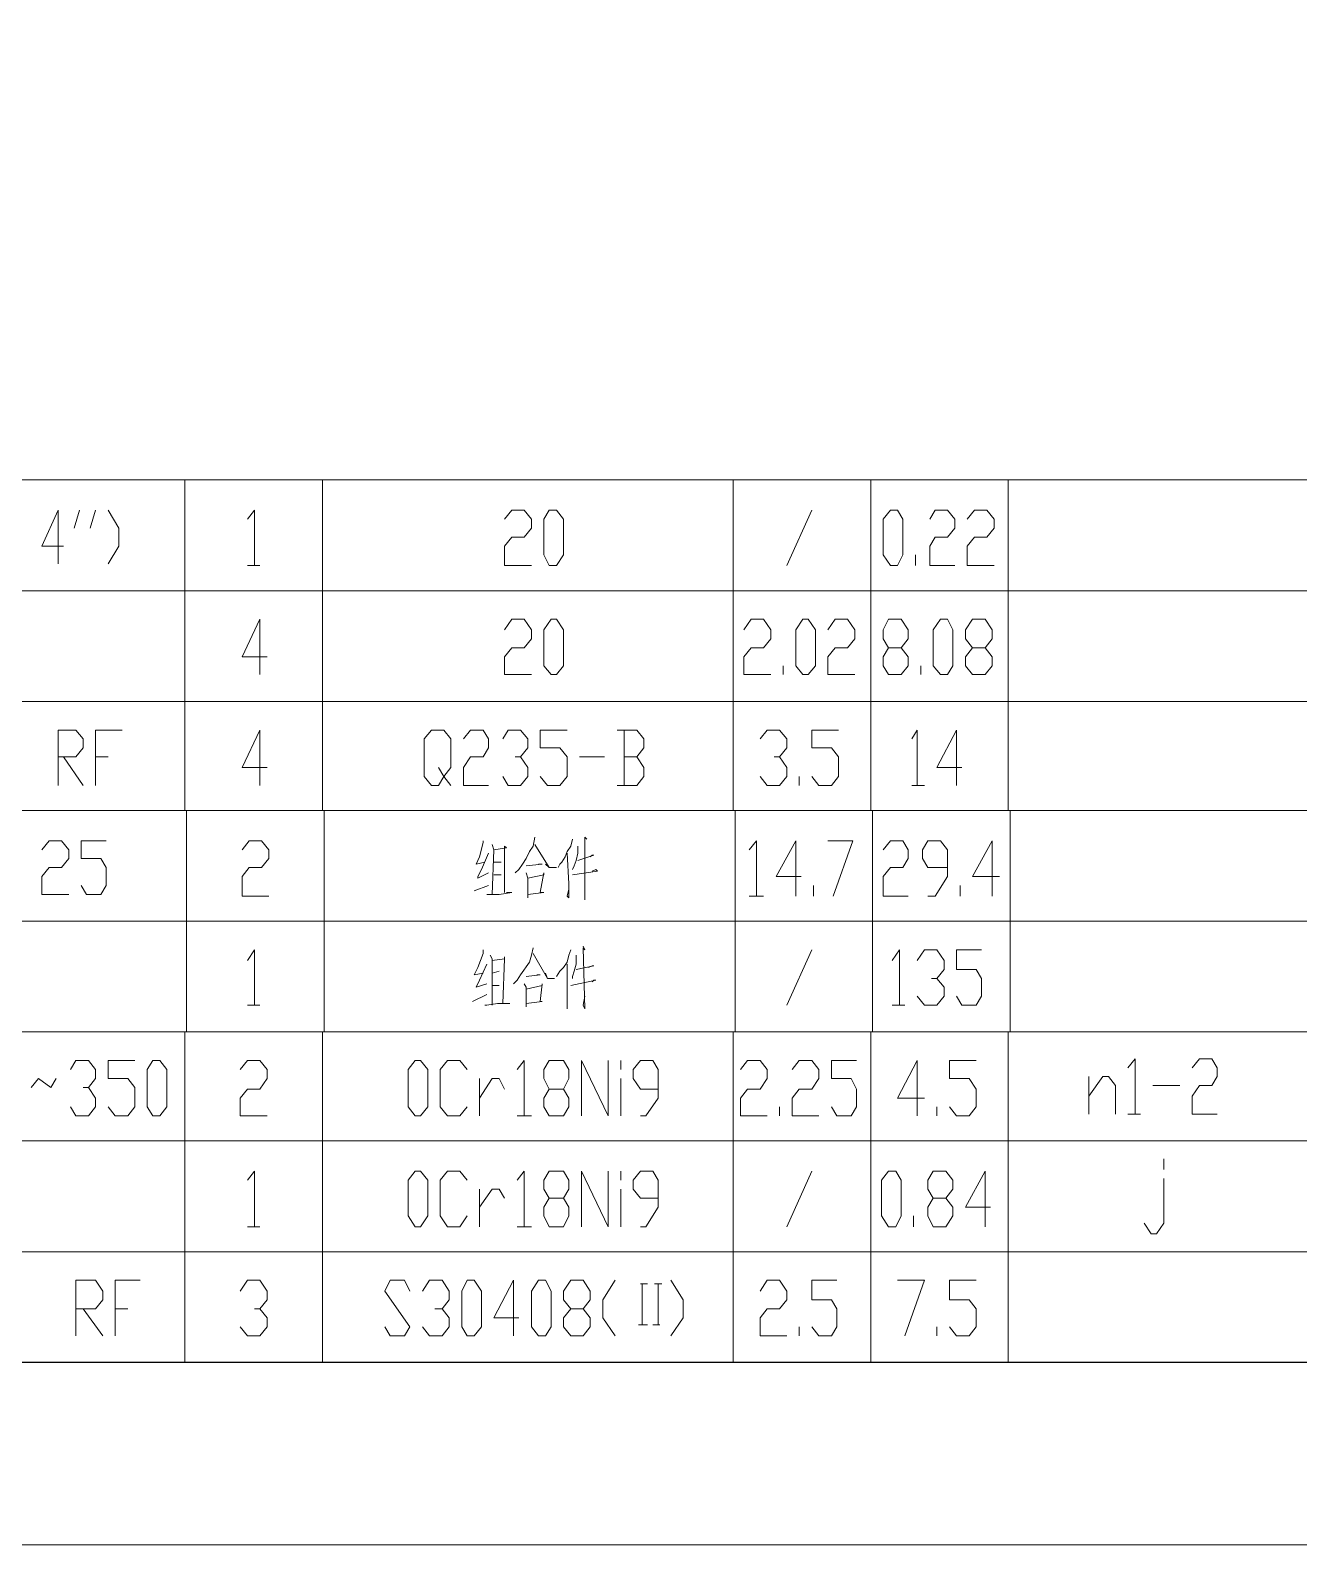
# Model space of a CAD drawing. Header units: millimetres. Extents: x 1435 to 2259, y 1083 to 2249.
# Drawn here: x 1857.5 to 1985.4, y 1082.8 to 1235.4 of the extents above; entities that cross this region are included whole.
import ezdxf

# ---------------------------------------------------------------- set-up
doc = ezdxf.new("R2010")
doc.units = ezdxf.units.MM
doc.layers.add('1', color=7, linetype='Continuous')

msp = doc.modelspace()

# ---------------------------------------------------------------- linework, layer by layer
at = {"layer": '1', "color": 0, "lineweight": 9}
for points in [[(2259.21, 1082.84), (1435.35, 1082.84), (1435.35, 2249.06), (2259.21, 2249.06), (2259.21, 1082.84)], [(1991.01, 1190.12), (1740.99, 1190.12)], [(1873.11, 1178.96), (1873.11, 1190.12)], [(1886.97, 1178.96), (1886.97, 1190.12)], [(1928.37, 1178.96), (1928.37, 1190.12)], [(1942.23, 1178.96), (1942.23, 1190.12)], [(1956.09, 1178.96), (1956.09, 1190.12)], [(1860.87, 1183.46), (1858.71, 1183.46), (1860.33, 1187.06), (1860.33, 1181.66)], [(1861.95, 1185.26), (1862.49, 1187.06)], [(1863.57, 1185.26), (1864.11, 1187.06)], [(1865.37, 1187.06), (1866.45, 1185.26), (1866.45, 1183.46), (1865.37, 1181.66)], [(1879.41, 1186.16), (1880.13, 1187.06), (1880.13, 1181.48)], [(1905.33, 1186.16), (1906.05, 1187.06), (1907.31, 1187.06), (1908.03, 1186.16), (1908.03, 1185.26), (1907.31, 1184.36), (1906.05, 1184.36), (1905.33, 1183.46), (1905.33, 1181.48), (1908.03, 1181.48)], [(1909.83, 1181.48), (1909.29, 1182.56), (1909.29, 1186.16), (1909.83, 1187.06), (1910.55, 1187.06), (1911.27, 1186.16), (1911.27, 1182.56), (1910.55, 1181.48), (1909.83, 1181.48)], [(1933.77, 1181.48), (1936.29, 1187.06)], [(1944.21, 1181.48), (1943.49, 1182.56), (1943.49, 1186.16), (1944.21, 1187.06), (1944.93, 1187.06), (1945.47, 1186.16), (1945.47, 1182.56), (1944.93, 1181.48), (1944.21, 1181.48)], [(1948.17, 1186.16), (1948.71, 1187.06), (1949.97, 1187.06), (1950.69, 1186.16), (1950.69, 1185.26), (1949.97, 1184.36), (1948.71, 1184.36), (1948.17, 1183.46), (1948.17, 1181.48), (1950.69, 1181.48)], [(1951.95, 1186.16), (1952.67, 1187.06), (1953.93, 1187.06), (1954.65, 1186.16), (1954.65, 1185.26), (1953.93, 1184.36), (1952.67, 1184.36), (1951.95, 1183.46), (1951.95, 1181.48), (1954.65, 1181.48)], [(1946.73, 1181.48), (1946.73, 1182.56)], [(1879.41, 1181.48), (1880.67, 1181.48)], [(1990.83, 1178.96), (1740.99, 1178.96)], [(1991.01, 1178.96), (1740.99, 1178.96)], [(1873.11, 1156.82), (1873.11, 1178.96)], [(1886.97, 1156.82), (1886.97, 1178.96)], [(1928.37, 1156.82), (1928.37, 1178.96)], [(1942.23, 1156.82), (1942.23, 1178.96)], [(1956.09, 1156.82), (1956.09, 1178.96)], [(1881.39, 1172.3), (1878.87, 1172.3), (1880.67, 1176.08), (1880.67, 1170.5)], [(1905.33, 1175), (1906.05, 1176.08), (1907.31, 1176.08), (1908.03, 1175), (1908.03, 1174.1), (1907.31, 1173.2), (1906.05, 1173.2), (1905.33, 1172.3), (1905.33, 1170.5), (1908.03, 1170.5)], [(1910.01, 1170.5), (1909.29, 1171.4), (1909.29, 1175), (1910.01, 1176.08), (1910.55, 1176.08), (1911.27, 1175), (1911.27, 1171.4), (1910.55, 1170.5), (1910.01, 1170.5)], [(1929.45, 1175), (1930.17, 1176.08), (1931.43, 1176.08), (1932.15, 1175), (1932.15, 1174.1), (1931.43, 1173.2), (1930.17, 1173.2), (1929.45, 1172.3), (1929.45, 1170.5), (1932.15, 1170.5)], [(1935.39, 1170.5), (1934.67, 1171.4), (1934.67, 1175), (1935.39, 1176.08), (1935.93, 1176.08), (1936.65, 1175), (1936.65, 1171.4), (1935.93, 1170.5), (1935.39, 1170.5)], [(1937.91, 1175), (1938.63, 1176.08), (1939.89, 1176.08), (1940.61, 1175), (1940.61, 1174.1), (1939.89, 1173.2), (1938.63, 1173.2), (1937.91, 1172.3), (1937.91, 1170.5), (1940.61, 1170.5)], [(1944.03, 1170.5), (1943.49, 1171.4), (1943.49, 1172.3), (1944.03, 1173.2), (1945.29, 1173.2), (1946.01, 1174.1), (1946.01, 1175), (1945.29, 1176.08), (1944.03, 1176.08), (1943.49, 1175), (1943.49, 1174.1), (1944.03, 1173.2)], [(1949.25, 1170.5), (1948.53, 1171.4), (1948.53, 1175), (1949.25, 1176.08), (1949.97, 1176.08), (1950.51, 1175), (1950.51, 1171.4), (1949.97, 1170.5), (1949.25, 1170.5)], [(1952.49, 1170.5), (1951.77, 1171.4), (1951.77, 1172.3), (1952.49, 1173.2), (1953.75, 1173.2), (1954.47, 1174.1), (1954.47, 1175), (1953.75, 1176.08), (1952.49, 1176.08), (1951.77, 1175), (1951.77, 1174.1), (1952.49, 1173.2)], [(1945.29, 1173.2), (1946.01, 1172.3), (1946.01, 1171.4), (1945.29, 1170.5), (1944.03, 1170.5)], [(1953.75, 1173.2), (1954.47, 1172.3), (1954.47, 1171.4), (1953.75, 1170.5), (1952.49, 1170.5)], [(1933.41, 1170.5), (1933.41, 1171.4)], [(1947.27, 1170.5), (1947.27, 1171.4)], [(1990.83, 1167.8), (1768.89, 1167.8)], [(1860.33, 1159.34), (1860.33, 1164.92), (1862.13, 1164.92), (1862.85, 1164.02), (1862.85, 1163.12), (1862.13, 1162.22), (1860.33, 1162.22)], [(1864.11, 1159.34), (1864.11, 1164.92), (1866.81, 1164.92)], [(1881.39, 1161.14), (1878.87, 1161.14), (1880.67, 1164.92), (1880.67, 1159.34)], [(1898.67, 1161.14), (1899.21, 1160.24), (1898.67, 1159.34), (1897.95, 1159.34), (1897.23, 1160.24), (1897.23, 1164.02), (1897.95, 1164.92), (1899.21, 1164.92), (1899.93, 1164.02), (1899.93, 1161.14), (1899.21, 1160.24), (1899.93, 1159.34)], [(1901.19, 1164.02), (1901.91, 1164.92), (1903.17, 1164.92), (1903.71, 1164.02), (1903.71, 1163.12), (1903.17, 1162.22), (1901.91, 1162.22), (1901.19, 1161.14), (1901.19, 1159.34), (1903.71, 1159.34)], [(1905.15, 1164.02), (1905.69, 1164.92), (1906.95, 1164.92), (1907.67, 1164.02), (1907.67, 1163.12), (1906.95, 1162.22), (1906.41, 1162.22)], [(1908.93, 1160.24), (1909.65, 1159.34), (1910.91, 1159.34), (1911.63, 1160.24), (1911.63, 1162.22), (1910.91, 1163.12), (1908.93, 1163.12), (1908.93, 1164.92), (1911.63, 1164.92)], [(1918.65, 1162.22), (1919.37, 1163.12), (1919.37, 1164.02), (1918.65, 1164.92), (1916.67, 1164.92)], [(1917.39, 1164.92), (1917.39, 1159.34)], [(1931.07, 1164.02), (1931.79, 1164.92), (1933.05, 1164.92), (1933.77, 1164.02), (1933.77, 1163.12), (1933.05, 1162.22), (1932.51, 1162.22)], [(1936.29, 1160.24), (1937.01, 1159.34), (1938.27, 1159.34), (1938.99, 1160.24), (1938.99, 1162.22), (1938.27, 1163.12), (1936.29, 1163.12), (1936.29, 1164.92), (1938.99, 1164.92)], [(1946.37, 1164.02), (1946.91, 1164.92), (1946.91, 1159.34)], [(1951.41, 1161.14), (1948.89, 1161.14), (1950.87, 1164.92), (1950.87, 1159.34)], [(1860.87, 1162.22), (1862.85, 1159.34)], [(1864.11, 1162.22), (1865.37, 1162.22)], [(1906.95, 1162.22), (1907.67, 1161.14), (1907.67, 1160.24), (1906.95, 1159.34), (1905.69, 1159.34), (1905.15, 1160.24)], [(1912.89, 1162.22), (1915.41, 1162.22)], [(1916.67, 1159.34), (1918.65, 1159.34), (1919.37, 1160.24), (1919.37, 1161.14), (1918.65, 1162.22), (1917.39, 1162.22)], [(1933.05, 1162.22), (1933.77, 1161.14), (1933.77, 1160.24), (1933.05, 1159.34), (1931.79, 1159.34), (1931.07, 1160.24)], [(1935.03, 1159.34), (1935.03, 1160.24)], [(1946.37, 1159.34), (1947.63, 1159.34)], [(1991.37, 1156.82), (1740.99, 1156.82)], [(1990.83, 1156.82), (1740.99, 1156.82)], [(1873.29, 1145.66), (1873.29, 1156.82)], [(1887.15, 1145.66), (1887.15, 1156.82)], [(1928.55, 1145.66), (1928.55, 1156.82)], [(1942.41, 1145.66), (1942.41, 1156.82)], [(1956.27, 1145.66), (1956.27, 1156.82)], [(1858.71, 1152.86), (1859.43, 1153.76), (1860.69, 1153.76), (1861.41, 1152.86), (1861.41, 1151.96), (1860.69, 1151.06), (1859.43, 1151.06), (1858.71, 1150.16), (1858.71, 1148.36), (1861.41, 1148.36)], [(1862.67, 1149.26), (1863.21, 1148.36), (1864.65, 1148.36), (1865.19, 1149.26), (1865.19, 1151.06), (1864.65, 1151.96), (1862.67, 1151.96), (1862.67, 1153.76), (1865.19, 1153.76)], [(1878.87, 1152.86), (1879.59, 1153.76), (1880.85, 1153.76), (1881.57, 1152.86), (1881.57, 1151.96), (1880.85, 1151.06), (1879.59, 1151.06), (1878.87, 1150.16), (1878.87, 1148.18), (1881.57, 1148.18)], [(1903.17, 1153.76), (1903.17, 1153.58), (1902.81, 1152.14), (1902.45, 1151.42), (1902.45, 1151.42), (1903.35, 1151.6)], [(1908.39, 1154.12), (1908.21, 1153.22), (1907.85, 1152.68), (1907.49, 1151.96), (1907.13, 1151.42), (1906.77, 1150.88), (1906.41, 1150.52)], [(1912.17, 1153.94), (1911.99, 1153.22), (1911.63, 1152.68), (1911.45, 1152.14), (1911.09, 1151.6), (1910.91, 1151.42), (1910.73, 1151.06)], [(1913.43, 1154.12), (1913.61, 1153.94), (1913.43, 1154.12), (1913.43, 1147.82), (1913.43, 1149.08)], [(1929.99, 1152.86), (1930.71, 1153.76), (1930.71, 1148.18)], [(1935.21, 1150.16), (1932.69, 1150.16), (1934.67, 1153.76), (1934.67, 1148.18)], [(1937.91, 1153.76), (1940.43, 1153.76), (1938.45, 1148.18)], [(1943.49, 1152.86), (1944.21, 1153.76), (1945.47, 1153.76), (1946.01, 1152.86), (1946.01, 1151.96), (1945.47, 1151.06), (1944.21, 1151.06), (1943.49, 1150.16), (1943.49, 1148.18), (1946.01, 1148.18)], [(1947.99, 1148.18), (1948.71, 1148.18), (1949.97, 1150.16), (1949.97, 1152.86), (1949.25, 1153.76), (1947.99, 1153.76), (1947.45, 1152.86), (1947.45, 1151.96), (1947.99, 1151.06), (1949.97, 1151.06)], [(1955.19, 1150.16), (1952.49, 1150.16), (1954.47, 1153.76), (1954.47, 1148.18)], [(1903.71, 1152.5), (1902.99, 1150.88), (1902.63, 1150.16), (1902.63, 1149.98), (1903.71, 1150.52)], [(1904.07, 1153.4), (1904.25, 1152.86), (1904.07, 1148.36)], [(1904.25, 1152.86), (1905.51, 1153.04), (1905.33, 1153.22), (1905.33, 1152.86), (1905.33, 1148.54)], [(1908.39, 1153.4), (1909.83, 1151.06), (1910.55, 1151.06), (1909.83, 1151.06), (1909.47, 1151.42)], [(1911.63, 1152.5), (1911.81, 1149.44), (1911.81, 1148), (1911.63, 1148.18), (1911.81, 1148.9)], [(1912.71, 1153.22), (1912.71, 1152.5), (1912.53, 1151.78), (1912.35, 1151.24), (1912.17, 1150.88)], [(1912.71, 1151.78), (1914.33, 1152.32), (1914.15, 1152.32), (1913.97, 1152.14)], [(1904.97, 1151.6), (1904.25, 1151.6)], [(1907.49, 1151.24), (1909.11, 1151.42), (1908.93, 1151.42), (1908.75, 1151.42)], [(1907.49, 1150.52), (1907.67, 1149.98), (1907.67, 1149.08), (1907.67, 1148), (1907.67, 1148.36), (1909.29, 1148.54), (1908.93, 1148.54), (1909.29, 1150.52), (1909.29, 1150.34), (1907.67, 1149.98)], [(1912.17, 1150.34), (1914.69, 1150.7), (1914.51, 1150.88), (1914.15, 1150.7)], [(1902.27, 1148.72), (1903.71, 1149.26)], [(1904.25, 1150.34), (1904.97, 1150.34)], [(1936.47, 1148.18), (1936.47, 1149.26)], [(1951.23, 1148.18), (1951.23, 1149.26)], [(1903.53, 1148.36), (1903.71, 1148.36), (1904.79, 1148.36), (1906.05, 1148.54), (1905.69, 1148.54), (1905.51, 1148.54)], [(1929.99, 1148.18), (1931.43, 1148.18)], [(1991.37, 1145.66), (1740.99, 1145.66)], [(1991.37, 1145.66), (1740.99, 1145.66)], [(1873.29, 1134.5), (1873.29, 1145.66)], [(1887.15, 1134.5), (1887.15, 1145.66)], [(1928.55, 1134.5), (1928.55, 1145.66)], [(1942.41, 1134.5), (1942.41, 1145.66)], [(1956.27, 1134.5), (1956.27, 1145.66)], [(1908.21, 1142.96), (1908.03, 1142.24), (1907.85, 1141.52), (1906.95, 1140.26), (1906.59, 1139.72), (1906.23, 1139.36)], [(1913.25, 1143.14), (1913.43, 1142.78), (1913.25, 1142.96), (1913.43, 1136.84), (1913.25, 1137.2), (1913.43, 1138.1)], [(1879.41, 1141.7), (1880.13, 1142.78), (1880.13, 1137.2)], [(1903.17, 1142.78), (1903.17, 1142.42), (1902.63, 1140.98), (1902.27, 1140.26), (1902.27, 1140.26), (1903.17, 1140.44)], [(1903.53, 1141.34), (1902.81, 1139.72), (1902.45, 1139), (1902.45, 1139), (1903.53, 1139.36)], [(1903.89, 1142.24), (1904.07, 1141.88), (1904.07, 1137.2)], [(1904.07, 1141.7), (1905.33, 1141.88), (1905.33, 1142.06), (1905.33, 1141.88), (1905.15, 1137.38)], [(1908.21, 1142.42), (1909.65, 1139.9), (1910.37, 1139.9), (1909.65, 1139.9), (1909.47, 1140.44)], [(1911.99, 1142.78), (1911.81, 1142.24), (1911.63, 1141.52), (1911.27, 1140.98), (1910.91, 1140.62), (1910.55, 1140.08)], [(1911.63, 1141.34), (1911.63, 1136.84), (1911.63, 1137.74)], [(1912.53, 1142.24), (1912.53, 1141.34), (1912.35, 1140.62), (1912.17, 1140.08), (1912.17, 1139.9)], [(1933.77, 1137.2), (1936.29, 1142.78)], [(1944.39, 1141.7), (1945.11, 1142.78), (1945.11, 1137.2)], [(1946.91, 1141.7), (1947.63, 1142.78), (1948.89, 1142.78), (1949.61, 1141.7), (1949.61, 1140.8), (1948.89, 1139.9), (1948.35, 1139.9)], [(1950.87, 1138.1), (1951.41, 1137.2), (1952.85, 1137.2), (1953.39, 1138.1), (1953.39, 1139.9), (1952.85, 1140.8), (1950.87, 1140.8), (1950.87, 1142.78), (1953.39, 1142.78)], [(1904.79, 1140.62), (1904.07, 1140.44)], [(1907.49, 1140.08), (1908.93, 1140.26), (1908.93, 1140.26), (1908.57, 1140.26)], [(1912.53, 1140.8), (1914.33, 1141.16), (1914.15, 1141.16), (1913.79, 1140.98)], [(1948.89, 1139.9), (1949.61, 1139), (1949.61, 1138.1), (1948.89, 1137.2), (1947.63, 1137.2), (1946.91, 1138.1)], [(1902.09, 1137.56), (1903.53, 1138.28)], [(1904.07, 1139.18), (1904.79, 1139.18)], [(1907.31, 1139.36), (1907.49, 1139), (1907.49, 1138.1), (1907.49, 1137.02), (1907.49, 1137.38), (1909.11, 1137.56), (1908.93, 1137.56), (1909.11, 1139.36), (1909.11, 1139.18), (1907.49, 1138.82)], [(1911.99, 1139.18), (1914.51, 1139.72), (1914.33, 1139.72), (1914.15, 1139.54)], [(1879.41, 1137.2), (1880.67, 1137.2)], [(1903.35, 1137.2), (1903.53, 1137.2), (1904.61, 1137.38), (1905.87, 1137.38), (1905.69, 1137.38), (1905.69, 1137.38), (1905.33, 1137.38)], [(1944.39, 1137.2), (1945.65, 1137.2)], [(1990.83, 1134.5), (1740.99, 1134.5)], [(1991.37, 1134.5), (1740.99, 1134.5)], [(1873.11, 1101.2), (1873.11, 1134.5)], [(1886.97, 1101.2), (1886.97, 1134.5)], [(1928.37, 1101.2), (1928.37, 1134.5)], [(1942.23, 1101.2), (1942.23, 1134.5)], [(1956.09, 1101.2), (1956.09, 1134.5)], [(1861.59, 1130.72), (1862.13, 1131.62), (1863.39, 1131.62), (1864.11, 1130.72), (1864.11, 1129.82), (1863.39, 1128.92), (1862.85, 1128.92)], [(1865.37, 1126.94), (1866.09, 1126.04), (1867.35, 1126.04), (1868.07, 1126.94), (1868.07, 1128.92), (1867.35, 1129.82), (1865.37, 1129.82), (1865.37, 1131.62), (1868.07, 1131.62)], [(1869.87, 1126.04), (1869.33, 1126.94), (1869.33, 1130.72), (1869.87, 1131.62), (1870.59, 1131.62), (1871.31, 1130.72), (1871.31, 1126.94), (1870.59, 1126.04), (1869.87, 1126.04)], [(1878.69, 1130.72), (1879.41, 1131.62), (1880.67, 1131.62), (1881.39, 1130.72), (1881.39, 1129.82), (1880.67, 1128.74), (1879.41, 1128.74), (1878.69, 1127.84), (1878.69, 1126.04), (1881.39, 1126.04)], [(1896.33, 1126.04), (1895.61, 1126.94), (1895.61, 1130.72), (1896.33, 1131.62), (1896.87, 1131.62), (1897.59, 1130.72), (1897.59, 1126.94), (1896.87, 1126.04), (1896.33, 1126.04)], [(1901.55, 1126.94), (1900.83, 1126.04), (1899.57, 1126.04), (1898.85, 1126.94), (1898.85, 1130.72), (1899.57, 1131.62), (1900.83, 1131.62), (1901.55, 1130.72)], [(1906.59, 1130.72), (1907.31, 1131.62), (1907.31, 1126.04)], [(1909.83, 1126.04), (1909.29, 1126.94), (1909.29, 1127.84), (1909.83, 1128.74), (1911.27, 1128.74), (1911.81, 1129.82), (1911.81, 1130.72), (1911.27, 1131.62), (1909.83, 1131.62), (1909.29, 1130.72), (1909.29, 1129.82), (1909.83, 1128.74)], [(1913.07, 1126.04), (1913.07, 1131.62), (1915.77, 1126.04), (1915.77, 1131.62)], [(1917.03, 1130.72), (1917.03, 1131.62)], [(1919.01, 1126.04), (1919.55, 1126.04), (1920.81, 1127.84), (1920.81, 1130.72), (1920.27, 1131.62), (1919.01, 1131.62), (1918.29, 1130.72), (1918.29, 1129.82), (1919.01, 1128.74), (1920.81, 1128.74)], [(1929.09, 1130.72), (1929.81, 1131.62), (1931.07, 1131.62), (1931.79, 1130.72), (1931.79, 1129.82), (1931.07, 1128.74), (1929.81, 1128.74), (1929.09, 1127.84), (1929.09, 1126.04), (1931.79, 1126.04)], [(1934.31, 1130.72), (1935.03, 1131.62), (1936.29, 1131.62), (1937.01, 1130.72), (1937.01, 1129.82), (1936.29, 1128.74), (1935.03, 1128.74), (1934.31, 1127.84), (1934.31, 1126.04), (1937.01, 1126.04)], [(1938.27, 1126.94), (1938.81, 1126.04), (1940.25, 1126.04), (1940.79, 1126.94), (1940.79, 1128.74), (1940.25, 1129.82), (1938.27, 1129.82), (1938.27, 1131.62), (1940.79, 1131.62)], [(1947.63, 1127.84), (1944.93, 1127.84), (1946.91, 1131.62), (1946.91, 1126.04)], [(1950.15, 1126.94), (1950.87, 1126.04), (1952.13, 1126.04), (1952.85, 1126.94), (1952.85, 1128.74), (1952.13, 1129.82), (1950.15, 1129.82), (1950.15, 1131.62), (1952.85, 1131.62)], [(1968.15, 1130.9), (1968.87, 1131.8), (1968.87, 1126.22)], [(1974.63, 1130.9), (1975.35, 1131.8), (1976.61, 1131.8), (1977.15, 1130.9), (1977.15, 1130), (1976.61, 1129.1), (1975.35, 1129.1), (1974.63, 1128.02), (1974.63, 1126.22), (1977.15, 1126.22)], [(1857.63, 1128.92), (1858.35, 1129.82), (1859.61, 1128.92), (1860.15, 1129.82)], [(1902.81, 1126.04), (1902.81, 1129.82)], [(1902.81, 1127.84), (1904.07, 1129.82), (1904.79, 1129.82), (1905.33, 1128.74)], [(1917.03, 1126.04), (1917.03, 1129.82)], [(1964.19, 1126.22), (1964.19, 1130)], [(1964.19, 1128.02), (1965.63, 1130), (1966.17, 1130), (1966.89, 1129.1), (1966.89, 1126.22)], [(1970.67, 1129.1), (1973.37, 1129.1)], [(1863.39, 1128.92), (1864.11, 1127.84), (1864.11, 1126.94), (1863.39, 1126.04), (1862.13, 1126.04), (1861.59, 1126.94)], [(1911.27, 1128.74), (1911.81, 1127.84), (1911.81, 1126.94), (1911.27, 1126.04), (1909.83, 1126.04)], [(1933.05, 1126.04), (1933.05, 1126.94)], [(1948.89, 1126.04), (1948.89, 1126.94)], [(1968.15, 1126.22), (1969.41, 1126.22)], [(1906.59, 1126.04), (1908.03, 1126.04)], [(1990.83, 1123.52), (1768.89, 1123.52)], [(1971.75, 1120.64), (1971.75, 1121.72)], [(1879.41, 1119.56), (1880.13, 1120.46), (1880.13, 1114.88)], [(1896.33, 1114.88), (1895.61, 1115.96), (1895.61, 1119.56), (1896.33, 1120.46), (1896.87, 1120.46), (1897.59, 1119.56), (1897.59, 1115.96), (1896.87, 1114.88), (1896.33, 1114.88)], [(1901.55, 1115.96), (1900.83, 1114.88), (1899.57, 1114.88), (1898.85, 1115.96), (1898.85, 1119.56), (1899.57, 1120.46), (1900.83, 1120.46), (1901.55, 1119.56)], [(1906.59, 1119.56), (1907.31, 1120.46), (1907.31, 1114.88)], [(1909.83, 1114.88), (1909.29, 1115.96), (1909.29, 1116.86), (1909.83, 1117.76), (1911.27, 1117.76), (1911.81, 1118.66), (1911.81, 1119.56), (1911.27, 1120.46), (1909.83, 1120.46), (1909.29, 1119.56), (1909.29, 1118.66), (1909.83, 1117.76)], [(1913.07, 1114.88), (1913.07, 1120.46), (1915.77, 1114.88), (1915.77, 1120.46)], [(1917.03, 1119.56), (1917.03, 1120.46)], [(1919.01, 1114.88), (1919.55, 1114.88), (1920.81, 1116.86), (1920.81, 1119.56), (1920.27, 1120.46), (1919.01, 1120.46), (1918.29, 1119.56), (1918.29, 1118.66), (1919.01, 1117.76), (1920.81, 1117.76)], [(1933.77, 1114.88), (1936.29, 1120.46)], [(1944.03, 1114.88), (1943.31, 1115.96), (1943.31, 1119.56), (1944.03, 1120.46), (1944.75, 1120.46), (1945.29, 1119.56), (1945.29, 1115.96), (1944.75, 1114.88), (1944.03, 1114.88)], [(1948.53, 1114.88), (1947.99, 1115.96), (1947.99, 1116.86), (1948.53, 1117.76), (1949.79, 1117.76), (1950.51, 1118.66), (1950.51, 1119.56), (1949.79, 1120.46), (1948.53, 1120.46), (1947.99, 1119.56), (1947.99, 1118.66), (1948.53, 1117.76)], [(1954.29, 1116.86), (1951.77, 1116.86), (1953.75, 1120.46), (1953.75, 1114.88)], [(1902.81, 1114.88), (1902.81, 1118.66)], [(1902.81, 1116.86), (1904.07, 1118.66), (1904.79, 1118.66), (1905.33, 1117.76)], [(1917.03, 1114.88), (1917.03, 1118.66)], [(1969.77, 1115.24), (1970.49, 1114.16), (1971.03, 1114.16), (1971.75, 1115.24), (1971.75, 1119.74)], [(1911.27, 1117.76), (1911.81, 1116.86), (1911.81, 1115.96), (1911.27, 1114.88), (1909.83, 1114.88)], [(1949.79, 1117.76), (1950.51, 1116.86), (1950.51, 1115.96), (1949.79, 1114.88), (1948.53, 1114.88)], [(1946.55, 1114.88), (1946.55, 1115.96)], [(1879.41, 1114.88), (1880.67, 1114.88)], [(1906.59, 1114.88), (1908.03, 1114.88)], [(1990.83, 1112.36), (1768.89, 1112.36)], [(1862.13, 1103.9), (1862.13, 1109.48), (1864.11, 1109.48), (1864.83, 1108.4), (1864.83, 1107.5), (1864.11, 1106.6), (1862.13, 1106.6)], [(1866.09, 1103.9), (1866.09, 1109.48), (1868.61, 1109.48)], [(1878.69, 1108.4), (1879.41, 1109.48), (1880.67, 1109.48), (1881.39, 1108.4), (1881.39, 1107.5), (1880.67, 1106.6), (1880.13, 1106.6)], [(1893.27, 1104.8), (1893.81, 1103.9), (1895.25, 1103.9), (1895.79, 1104.8), (1893.27, 1108.4), (1893.81, 1109.48), (1895.25, 1109.48), (1895.79, 1108.4)], [(1897.05, 1108.4), (1897.77, 1109.48), (1899.03, 1109.48), (1899.75, 1108.4), (1899.75, 1107.5), (1899.03, 1106.6), (1898.31, 1106.6)], [(1901.55, 1103.9), (1901.01, 1104.8), (1901.01, 1108.4), (1901.55, 1109.48), (1902.27, 1109.48), (1902.99, 1108.4), (1902.99, 1104.8), (1902.27, 1103.9), (1901.55, 1103.9)], [(1906.77, 1105.7), (1904.25, 1105.7), (1906.23, 1109.48), (1906.23, 1103.9)], [(1908.75, 1103.9), (1908.03, 1104.8), (1908.03, 1108.4), (1908.75, 1109.48), (1909.47, 1109.48), (1910.01, 1108.4), (1910.01, 1104.8), (1909.47, 1103.9), (1908.75, 1103.9)], [(1911.99, 1103.9), (1911.27, 1104.8), (1911.27, 1105.7), (1911.99, 1106.6), (1913.25, 1106.6), (1913.97, 1107.5), (1913.97, 1108.4), (1913.25, 1109.48), (1911.99, 1109.48), (1911.27, 1108.4), (1911.27, 1107.5), (1911.99, 1106.6)], [(1916.49, 1109.48), (1915.23, 1107.5), (1915.23, 1105.7), (1916.49, 1103.9)], [(1922.07, 1109.48), (1923.33, 1107.5), (1923.33, 1105.7), (1922.07, 1103.9)], [(1931.07, 1108.4), (1931.79, 1109.48), (1933.05, 1109.48), (1933.77, 1108.4), (1933.77, 1107.5), (1933.05, 1106.6), (1931.79, 1106.6), (1931.07, 1105.7), (1931.07, 1103.9), (1933.77, 1103.9)], [(1936.29, 1104.8), (1937.01, 1103.9), (1938.27, 1103.9), (1938.81, 1104.8), (1938.81, 1106.6), (1938.27, 1107.5), (1936.29, 1107.5), (1936.29, 1109.48), (1938.81, 1109.48)], [(1944.93, 1109.48), (1947.63, 1109.48), (1945.65, 1103.9)], [(1950.15, 1104.8), (1950.87, 1103.9), (1952.13, 1103.9), (1952.85, 1104.8), (1952.85, 1106.6), (1952.13, 1107.5), (1950.15, 1107.5), (1950.15, 1109.48), (1952.85, 1109.48)], [(1919.01, 1109.12), (1919.73, 1109.12)], [(1919.19, 1109.12), (1919.19, 1104.98)], [(1920.45, 1109.12), (1921.17, 1109.12)], [(1920.81, 1109.12), (1920.81, 1104.98)], [(1862.85, 1106.6), (1864.83, 1103.9)], [(1866.09, 1106.6), (1867.35, 1106.6)], [(1880.67, 1106.6), (1881.39, 1105.7), (1881.39, 1104.8), (1880.67, 1103.9), (1879.41, 1103.9), (1878.69, 1104.8)], [(1899.03, 1106.6), (1899.75, 1105.7), (1899.75, 1104.8), (1899.03, 1103.9), (1897.77, 1103.9), (1897.05, 1104.8)], [(1913.25, 1106.6), (1913.97, 1105.7), (1913.97, 1104.8), (1913.25, 1103.9), (1911.99, 1103.9)], [(1918.83, 1104.98), (1919.73, 1104.98)], [(1920.27, 1104.98), (1920.99, 1104.98)], [(1935.03, 1103.9), (1935.03, 1104.8)], [(1948.89, 1103.9), (1948.89, 1104.8)], [(1990.83, 1101.2), (1740.99, 1101.2)]]:
    msp.add_lwpolyline(points, dxfattribs=at)
at = {"layer": '1', "color": 0, "lineweight": 25}
msp.add_lwpolyline([(2240.67, 1101.2), (1481.43, 1101.2), (1481.43, 2230.7), (2240.67, 2230.7), (2240.67, 1101.2)], dxfattribs=at)

doc.saveas('drawing.dxf')
